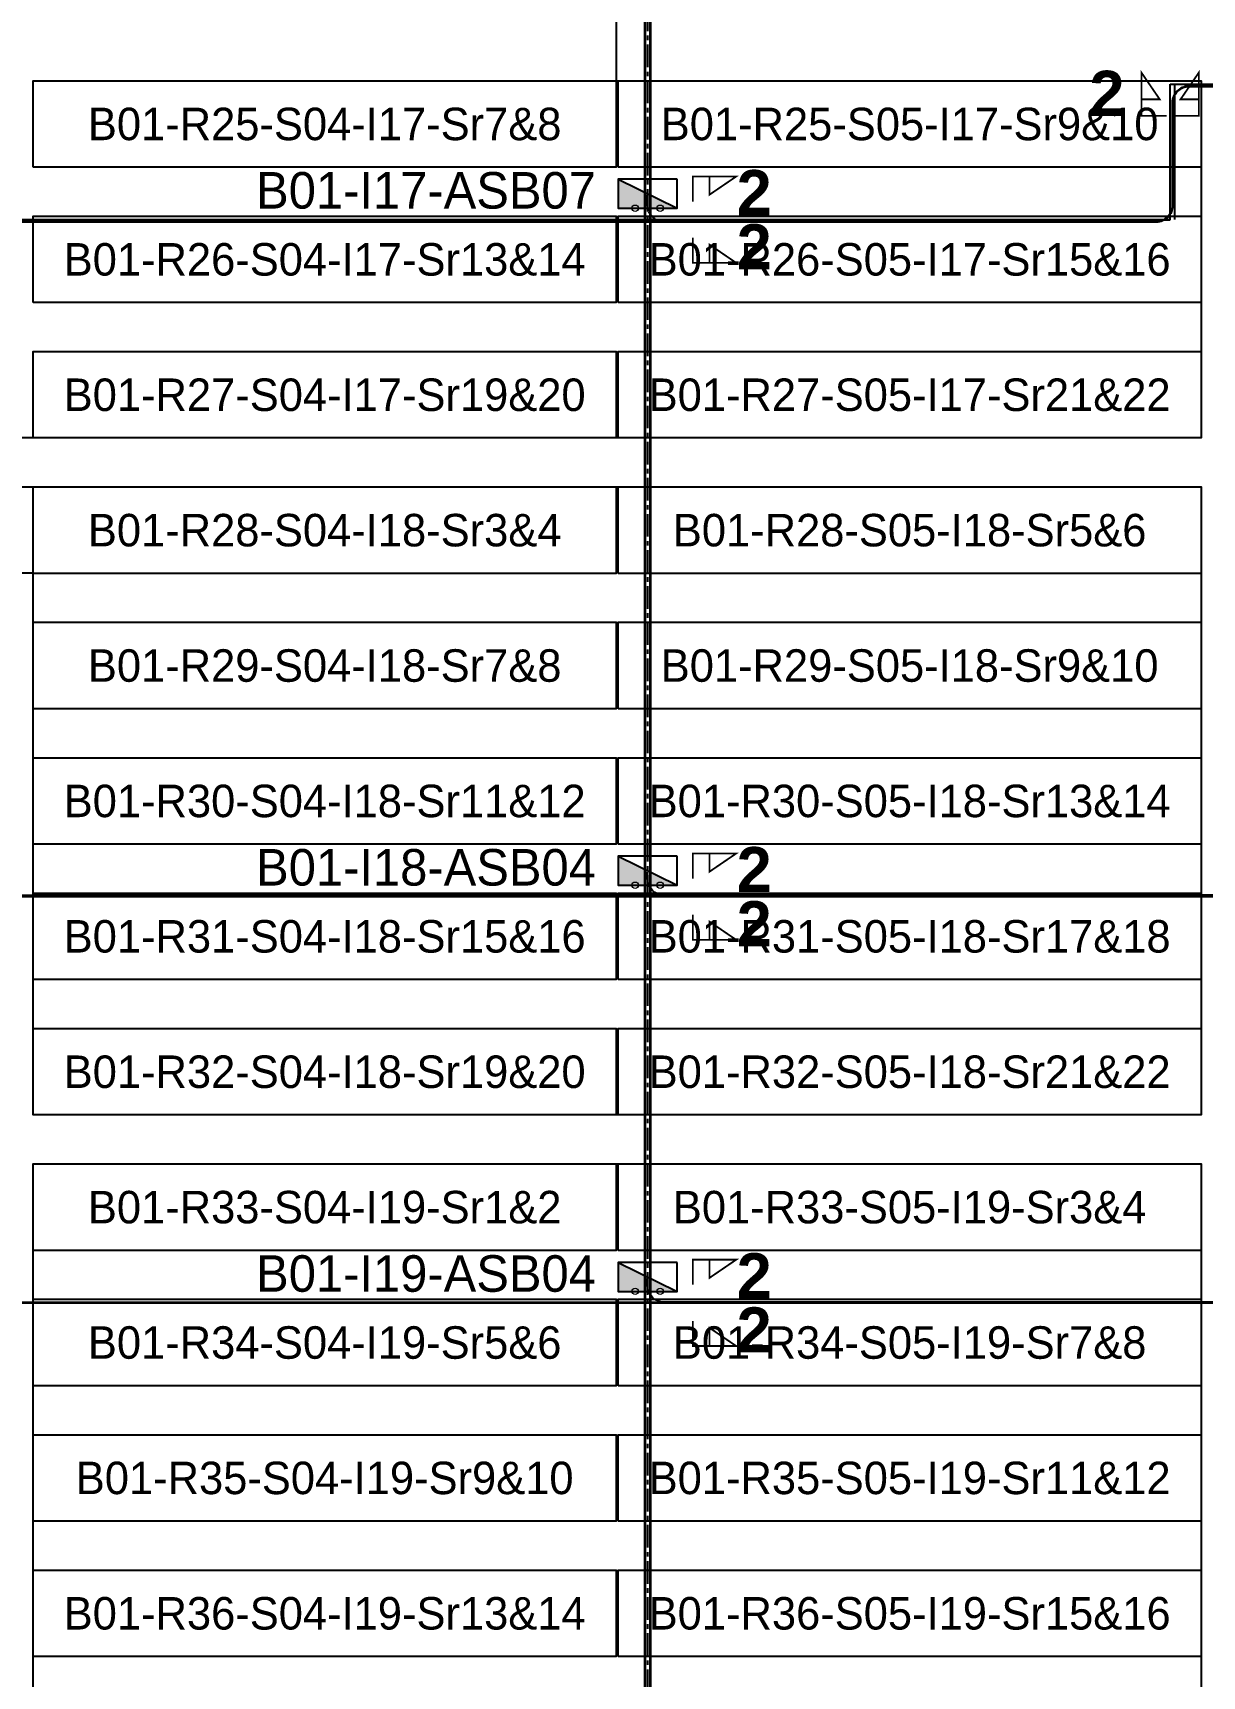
# Model space of a CAD drawing. Header units: metres. Extents: x 532153 to 532639, y 2675299 to 2675642.
# Drawn here: x 532249.9 to 532314.6, y 2675373.2 to 2675464.2 of the extents above; entities that cross this region are included whole.
import ezdxf
from ezdxf.enums import TextEntityAlignment as Align

# ---------------------------------------------------------------- set-up
doc = ezdxf.new("R2010")
doc.units = ezdxf.units.M
doc.linetypes.add('CENTER', pattern=[2, 1.25, -0.25, 0.25, -0.25])
for name, color, linetype in [('DC Trench BL-01', 40, 'Continuous'), ('E-Inverter Grouping', 2, 'Continuous'), ('Inverter Block-01', 7, 'Continuous'), ('LT Cable(AG) INV to LT Panel BL-01', 2, 'Continuous'), ('Messenger Wire Block-01 (Master Path)', 30, 'Continuous'), ('Messenger Wire Block-01 (MW Path)', 191, 'Continuous'), ('MMS Table Block-01', 8, 'Continuous'), ('Plan Line - DC BL-01', 40, 'Continuous'), ('Section Marking BL-01', 2, 'Continuous')]:
    doc.layers.add(name, color=color, linetype=linetype)
doc.layers.add('PILE', color=1, linetype='Continuous', lineweight=15)
doc.styles.add('BoldTextStyle', font='arialbd.ttf')
doc.styles.get("Standard").update_dxf_attribs({"font": 'Adani Regular.ttf'})

# ---------------------------------------------------------------- blocks, each defined once
blk = doc.blocks.new('MMS Table (32.292 x 4.788)')
at = {"color": 0}
blk.add_lwpolyline([(0, -0.002), (0, 4.786), (32.292, 4.786), (32.292, -0.002)], close=True, dxfattribs=at)
at = {"color": 7}
blk.add_attdef('ID1', text='', height=1.8, dxfattribs=at).set_placement((16.146, 2.392), align=Align.MIDDLE_CENTER)
blk = doc.blocks.new('Inverter Block')
h = blk.add_hatch(color=0)
h.dxf.hatch_style = 1
h.paths.add_polyline_path([(-1.456, 2.269), (-1.456, 0.846), (1.456, 0.846)])
at = {"color": 0}
blk.add_lwpolyline([(1.456, 2.269), (-1.456, 2.269), (-1.456, 0.846), (1.456, 0.846)], close=True, dxfattribs=at)
blk.add_lwpolyline([(-1.456, 2.269), (1.456, 0.846)], dxfattribs=at)
at = {"layer": 'PILE'}
for centre in [(-0.613, 0.846), (0.613, 0.846)]:
    blk.add_circle(centre, 0.156, dxfattribs=at)
at = {"color": 7}
blk.add_attdef('ID', (-1.456, 3.006), '', height=1.8, dxfattribs=at)

msp = doc.modelspace()

# ---------------------------------------------------------------- linework, layer by layer
at = {"layer": 'DC Trench BL-01', "color": 40, "const_width": 0.15}
msp.add_lwpolyline([(532284.055, 2675641.575), (532283.755, 2675641.575), (532283.755, 2675321.791), (532284.055, 2675321.791)], close=True, dxfattribs=at)
at = {"layer": 'E-Inverter Grouping'}
for points in [[(532282.167, 2675461.575), (532314.559, 2675461.575), (532314.559, 2675441.791), (532217.483, 2675441.791), (532217.483, 2675469.075), (532282.167, 2675469.075)], [(532314.559, 2675404.291), (532249.875, 2675404.291), (532249.875, 2675434.291), (532217.483, 2675434.291), (532217.483, 2675439.075), (532314.559, 2675439.075)], [(532314.559, 2675359.291), (532282.267, 2675359.291), (532282.267, 2675366.791), (532249.875, 2675366.791), (532249.875, 2675401.575), (532314.559, 2675401.575)]]:
    msp.add_lwpolyline(points, close=True, dxfattribs=at)
at = {"layer": 'LT Cable(AG) INV to LT Panel BL-01'}
for points in [[(532342.54, 2675440.224), (532342.54, 2675440.686, 0.414214), (532341.64, 2675441.586), (532336.988, 2675441.586, -0.161229), (532336.451, 2675441.764), (532334.974, 2675442.862, 0.103275), (532334.614, 2675442.938), (532328.668, 2675442.938, -0.414214), (532327.768, 2675443.838), (532327.768, 2675455.384, -0.021393), (532327.771, 2675455.46), (532327.814, 2675455.967, 0.021393), (532327.818, 2675456.044), (532327.818, 2675460.342, 0.414214), (532326.918, 2675461.242), (532313.876, 2675461.242, 0.414214), (532312.976, 2675460.342), (532312.976, 2675454.642, -0.414214), (532312.076, 2675453.742), (532187.63, 2675453.742, -0.414214), (532186.73, 2675454.642), (532186.73, 2675455.23)], [(532341.856, 2675441.611), (532336.995, 2675441.611, -0.161081), (532336.458, 2675441.789), (532334.979, 2675442.887, 0.103275), (532334.619, 2675442.963), (532328.693, 2675442.963, -0.414214), (532327.793, 2675443.863), (532327.793, 2675455.382, -0.021393), (532327.796, 2675455.459), (532327.839, 2675455.966, 0.021393), (532327.843, 2675456.043), (532327.843, 2675460.367, 0.414214), (532326.943, 2675461.267), (532313.851, 2675461.267, 0.414214), (532312.951, 2675460.367), (532312.951, 2675454.667, -0.414214), (532312.051, 2675453.767), (532284.806, 2675453.767, -0.414214), (532283.906, 2675454.667), (532283.906, 2675455.23)], [(532342.74, 2675440.285), (532337.152, 2675440.285, -0.108113), (532336.776, 2675440.367), (532334.911, 2675441.225, 0.042157), (532334.76, 2675441.238), (532328.743, 2675441.238, 0.414214), (532327.843, 2675440.338), (532327.843, 2675418.227, 0.021647), (532327.846, 2675418.149), (532327.889, 2675417.65, -0.021647), (532327.893, 2675417.572), (532327.893, 2675417.342, -0.414214), (532326.993, 2675416.442), (532220.022, 2675416.442, -0.414214), (532219.122, 2675417.342), (532219.122, 2675417.73)], [(532340.799, 2675440.235), (532337.145, 2675440.235, -0.108245), (532336.769, 2675440.318), (532334.906, 2675441.175, 0.042157), (532334.755, 2675441.188), (532328.793, 2675441.188, 0.414214), (532327.893, 2675440.288), (532327.893, 2675418.229, 0.021647), (532327.896, 2675418.151), (532327.939, 2675417.652, -0.021647), (532327.943, 2675417.575), (532327.943, 2675394.792, -0.414214), (532327.043, 2675393.892), (532220.022, 2675393.892, -0.414214), (532219.122, 2675394.792), (532219.122, 2675395.23)], [(532342.74, 2675440.31), (532337.155, 2675440.31, -0.108048), (532336.78, 2675440.392), (532334.913, 2675441.25, 0.042157), (532334.762, 2675441.263), (532328.718, 2675441.263, 0.414214), (532327.818, 2675440.363), (532327.818, 2675418.225, 0.021647), (532327.821, 2675418.148), (532327.864, 2675417.649, -0.021647), (532327.868, 2675417.571), (532327.868, 2675417.367, -0.414214), (532326.968, 2675416.467), (532284.806, 2675416.467, -0.414214), (532283.906, 2675417.367), (532283.906, 2675417.73)], [(532342.74, 2675440.26), (532337.149, 2675440.26, -0.108179), (532336.773, 2675440.343), (532334.908, 2675441.2, 0.042157), (532334.757, 2675441.213), (532328.768, 2675441.213, 0.414214), (532327.868, 2675440.313), (532327.868, 2675418.228, 0.021647), (532327.871, 2675418.15), (532327.914, 2675417.651, -0.021647), (532327.918, 2675417.574), (532327.918, 2675394.817, -0.414214), (532327.018, 2675393.917), (532284.806, 2675393.917, -0.414214), (532283.906, 2675394.817), (532283.906, 2675395.23)]]:
    msp.add_lwpolyline(points, format="xyb", dxfattribs=at)
at = {"layer": 'Messenger Wire Block-01 (Master Path)'}
for points in [[(532312.838, 2675461.38), (532327.955, 2675461.38)], [(532312.838, 2675453.88), (532312.838, 2675461.38)], [(532185.091, 2675453.88), (532312.838, 2675453.88)], [(532217.483, 2675416.38), (532327.955, 2675416.38)], [(532217.483, 2675393.88), (532327.955, 2675393.88)]]:
    msp.add_lwpolyline(points, dxfattribs=at)
at = {"layer": 'Messenger Wire Block-01 (MW Path)', "const_width": 0.1}
for points in [[(532312.838, 2675461.38), (532327.955, 2675461.38)], [(532313.088, 2675453.88), (532313.088, 2675461.38)], [(532185.091, 2675453.88), (532312.838, 2675453.88)], [(532217.483, 2675416.38), (532327.955, 2675416.38)], [(532217.483, 2675393.88), (532327.955, 2675393.88)]]:
    msp.add_lwpolyline(points, dxfattribs=at)
at = {"layer": 'Plan Line - DC BL-01', "color": 6, "linetype": 'CENTER'}
msp.add_lwpolyline([(532283.906, 2675641.575), (532283.906, 2675321.791)], dxfattribs=at)
at = {"layer": 'Section Marking BL-01', "color": 94, "lineweight": 35, "true_color": 0x00a500, "const_width": 0.1}
for points in [[(532312.638, 2675459.63), (532311.248, 2675459.63), (532311.248, 2675462.03), (532312.258, 2675460.55), (532311.248, 2675460.55)], [(532313.038, 2675459.63), (532314.428, 2675459.63), (532314.428, 2675462.03), (532313.418, 2675460.55), (532314.428, 2675460.55)], [(532286.406, 2675454.88), (532286.406, 2675456.27), (532288.806, 2675456.27), (532287.326, 2675455.26), (532287.326, 2675456.27)], [(532286.406, 2675452.88), (532286.406, 2675451.49), (532288.806, 2675451.49), (532287.326, 2675452.5), (532287.326, 2675451.49)], [(532286.406, 2675417.38), (532286.406, 2675418.77), (532288.806, 2675418.77), (532287.326, 2675417.76), (532287.326, 2675418.77)], [(532286.406, 2675415.38), (532286.406, 2675413.99), (532288.806, 2675413.99), (532287.326, 2675415), (532287.326, 2675413.99)], [(532286.406, 2675394.88), (532286.406, 2675396.27), (532288.806, 2675396.27), (532287.326, 2675395.26), (532287.326, 2675396.27)], [(532286.406, 2675392.88), (532286.406, 2675391.49), (532288.806, 2675391.49), (532287.326, 2675392.5), (532287.326, 2675391.49)]]:
    msp.add_lwpolyline(points, dxfattribs=at)

# ---------------------------------------------------------------- block references
at = {"layer": 'Inverter Block-01'}
ref = msp.add_blockref('Inverter Block', (532283.906, 2675453.565), dxfattribs=dict(at, xscale=1.124999999976148, yscale=1.124999999976148, zscale=1.124999999976148))
ref.add_attrib('ID', 'B01-I17-ASB07', (532262.224, 2675454.493), dxfattribs={"layer": '0', "color": 7, "height": 2.025})
ref = msp.add_blockref('Inverter Block', (532283.906, 2675416.065), dxfattribs=dict(at, xscale=1.124999999976148, yscale=1.124999999976148, zscale=1.124999999976148))
ref.add_attrib('ID', 'B01-I18-ASB04', (532262.224, 2675416.993), dxfattribs={"layer": '0', "color": 7, "height": 2.025})
ref = msp.add_blockref('Inverter Block', (532283.906, 2675393.565), dxfattribs=dict(at, xscale=1.124999999976148, yscale=1.124999999976148, zscale=1.124999999976148))
ref.add_attrib('ID', 'B01-I19-ASB04', (532262.224, 2675394.493), dxfattribs={"layer": '0', "color": 7, "height": 2.025})
at = {"layer": 'MMS Table Block-01'}
for p, values in [((532249.875, 2675456.791), {'ID1': 'B01-R25-S04-I17-Sr7&8'}), ((532282.267, 2675456.791), {'ID1': 'B01-R25-S05-I17-Sr9&10'}), ((532249.875, 2675449.291), {'ID1': 'B01-R26-S04-I17-Sr13&14'}), ((532282.267, 2675449.291), {'ID1': 'B01-R26-S05-I17-Sr15&16'}), ((532249.875, 2675441.791), {'ID1': 'B01-R27-S04-I17-Sr19&20'}), ((532282.267, 2675441.791), {'ID1': 'B01-R27-S05-I17-Sr21&22'}), ((532249.875, 2675434.291), {'ID1': 'B01-R28-S04-I18-Sr3&4'}), ((532282.267, 2675434.291), {'ID1': 'B01-R28-S05-I18-Sr5&6'}), ((532249.875, 2675426.791), {'ID1': 'B01-R29-S04-I18-Sr7&8'}), ((532282.267, 2675426.791), {'ID1': 'B01-R29-S05-I18-Sr9&10'}), ((532249.875, 2675419.291), {'ID1': 'B01-R30-S04-I18-Sr11&12'}), ((532282.267, 2675419.291), {'ID1': 'B01-R30-S05-I18-Sr13&14'}), ((532249.875, 2675411.791), {'ID1': 'B01-R31-S04-I18-Sr15&16'}), ((532282.267, 2675411.791), {'ID1': 'B01-R31-S05-I18-Sr17&18'}), ((532249.875, 2675404.291), {'ID1': 'B01-R32-S04-I18-Sr19&20'}), ((532282.267, 2675404.291), {'ID1': 'B01-R32-S05-I18-Sr21&22'}), ((532249.875, 2675396.791), {'ID1': 'B01-R33-S04-I19-Sr1&2'}), ((532282.267, 2675396.791), {'ID1': 'B01-R33-S05-I19-Sr3&4'}), ((532249.875, 2675389.291), {'ID1': 'B01-R34-S04-I19-Sr5&6'}), ((532282.267, 2675389.291), {'ID1': 'B01-R34-S05-I19-Sr7&8'}), ((532249.875, 2675381.791), {'ID1': 'B01-R35-S04-I19-Sr9&10'}), ((532282.267, 2675381.791), {'ID1': 'B01-R35-S05-I19-Sr11&12'}), ((532249.875, 2675374.291), {'ID1': 'B01-R36-S04-I19-Sr13&14'}), ((532282.267, 2675374.291), {'ID1': 'B01-R36-S05-I19-Sr15&16'})]:
    msp.add_blockref('MMS Table (32.292 x 4.788)', p, dxfattribs=at).add_auto_attribs(values)

# ---------------------------------------------------------------- texts
at = {"layer": 'Section Marking BL-01', "color": 94, "true_color": 0x00a500, "style": 'BoldTextStyle'}
for p in [(532309.338, 2675460.88), (532289.806, 2675455.38), (532289.806, 2675452.38), (532289.806, 2675417.88), (532289.806, 2675414.88), (532289.806, 2675395.38), (532289.806, 2675392.38)]:
    msp.add_text('2', height=2.5, dxfattribs=at).set_placement(p, align=Align.MIDDLE_CENTER)

doc.saveas('drawing.dxf')
